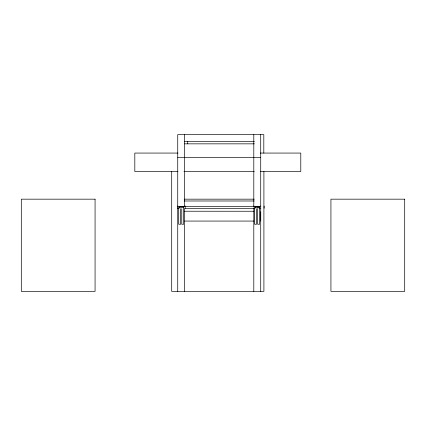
<?xml version="1.0" encoding="UTF-8"?>
<svg xmlns="http://www.w3.org/2000/svg" width="426" height="426" viewBox="0 0 426 426"><rect width="100%" height="100%" fill="white"/><g stroke="black" fill="none" stroke-linecap="round" stroke-linejoin="round"><path stroke-width="0.64" d="M182.45 206.796L184.975 206.083M258.364 206.796L260.888 206.083M179.926 206.796L177.402 206.083L177.402 208.223L179.282 207.952M177.402 208.223L179.298 207.957M184.65 141.538L254.397 141.538M184.65 143.844L254.397 143.844M177.972 153.067L134.818 153.067L134.818 171.508L177.972 171.508M260.291 153.067L300.788 153.067L300.788 171.508L260.291 171.508M177.733 157.679L260.717 157.679M183.947 171.508L254.317 171.508M184.176 199.171L254.274 199.171M184.224 200.987L254.231 200.987M180.523 206.637L182.951 206.637M184.884 206.573L253.571 206.573M256.122 206.637L258.859 206.637M179 206.898L181.05 206.898M181.359 206.898L183.414 206.898L183.611 207.425L183.697 224.241L181.769 224.241L181.769 208.703M254.908 206.898L256.963 206.898M257.272 206.898L259.322 206.898L259.519 207.425L259.604 224.241L257.682 224.241L257.682 208.703M179 207.089L181.05 207.089M181.359 207.089L183.414 207.089M254.908 207.089L256.963 207.089M257.272 207.089L259.322 207.089M257.73 207.957L258.081 207.957M184.65 211.232L253.8 211.248M260.717 211.85L260.717 221.067M184.65 221.067L253.8 221.067M258.976 207.957L260.888 208.026M253.31 206.083L255.84 206.796M264.141 206.083L264.141 208.223M263.907 171.508L263.907 291.373L171.699 291.373L171.699 171.508M263.811 153.067L263.811 134.627L177.733 134.627L177.733 206.413M260.717 134.627L260.717 206.413M260.717 207.563L260.717 291.373M256.553 208.703L256.553 224.241L254.626 224.241L254.626 208.703M253.8 134.627L253.8 206.413M253.8 291.373L253.8 208.389L184.65 208.389L184.65 291.373M187.744 141.538L187.744 143.844M185.172 206.083L185.172 208.223M184.65 134.627L184.65 206.472M180.64 208.703L180.64 224.241L178.718 224.241L178.718 208.703M177.733 208.229L177.733 291.373M255.19 207.952L253.31 208.223L255.206 207.957M95.067 199.171L21.3 199.171L21.3 291.373L95.067 291.373L95.067 199.171M404.7 199.171L330.933 199.171L330.933 291.373L404.7 291.373L404.7 199.171"/></g></svg>
